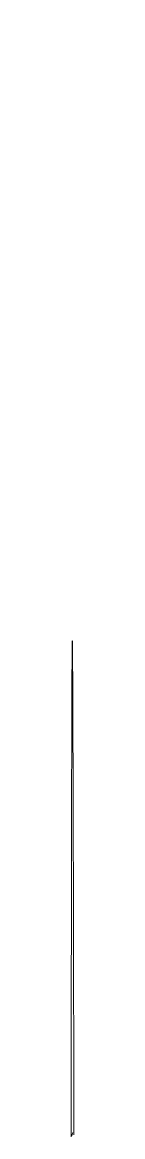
# Model space of a CAD drawing. Extents: x 1300 to 1314, y -5789 to 0.
import ezdxf

# ---------------------------------------------------------------- set-up
doc = ezdxf.new("R2010")
doc.units = 0
doc.header["$LTSCALE"] = 0.75
doc.layers.add('GEB-KONTUR-A', color=5, linetype='Continuous', lineweight=0)

msp = doc.modelspace()

# ---------------------------------------------------------------- linework, layer by layer
at = {"layer": 'GEB-KONTUR-A', "ltscale": 25}
msp.add_open_spline([(1313.838606962351, -5779.027107063077, -1.0271764e-09), (1304.242980430058, 0, -1.0271764e-09), (1299.669274104599, -5788.844860390505, -1.0271764e-09), (1301.108046860827, -5776.871052041585, -1.0271764e-09), (1304.912579702151, -5782.957793726659, -1.0271764e-09), (1306.845356722314, -5771.061412513838, -1.0271764e-09), (1308.104988758695, -5768.896376165447, -1.0271764e-09), (1309.242980430058, -5766.925316772073, -1.0271764e-09)], degree=3, knots=[3.129459607328838, 3.129459607328838, 3.129459607328838, 3.129459607328838, 3.129459656733502, 3.129459656733502, 3.812254659543595, 3.812254659543595, 4.495049662353686, 4.495049662353686, 4.495049662353686, 4.495049662353686], dxfattribs=at)

doc.saveas('drawing.dxf')
